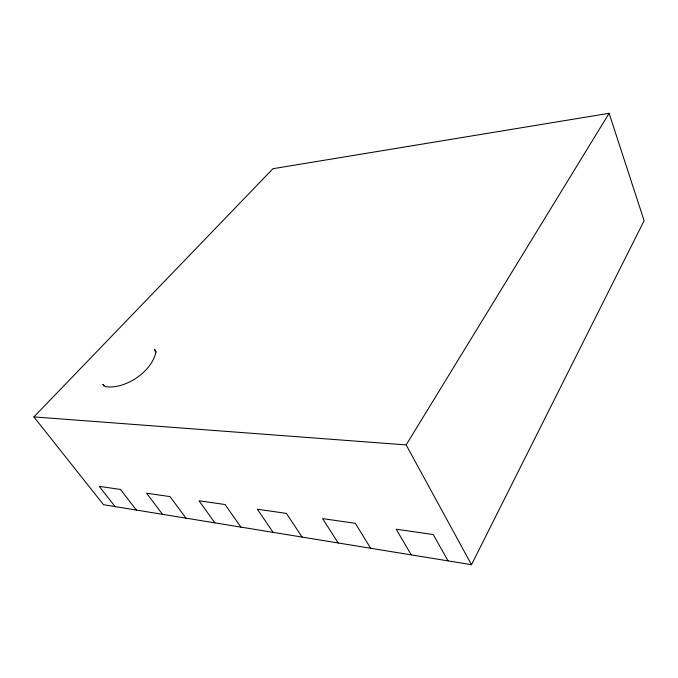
<?xml version="1.0" encoding="UTF-8"?>
<svg xmlns="http://www.w3.org/2000/svg" width="678" height="678" viewBox="0 0 678 678"><rect width="100%" height="100%" fill="white"/><g stroke="black" fill="none" stroke-linecap="round" stroke-linejoin="round"><path stroke-width="1.02" d="M471.507 564.706L644.1 220.689L609.115 113.294L272.971 168.703L33.9 416.919L103.505 504.703L471.507 564.706L406.156 444.912L33.9 416.919M406.156 444.912L609.115 113.294M115.107 506.593L99.242 486.389L120.447 489.448L136.346 510.059M162.525 514.322L146.601 493.22L170.034 496.601L185.967 518.145M103.971 386.028L102.802 384.418L105.446 386.68C125.218 389.477 151.321 372.163 155.787 352.585L154.584 349.399L156.364 352.026M214.926 522.865L199.01 500.779L225.045 504.534L240.919 527.103M273.124 532.357L257.326 509.195L286.421 513.39L302.108 537.086M338.144 542.959L322.609 518.602L355.331 523.323L370.68 548.265M411.258 554.884L396.181 529.213L433.25 534.561L448.039 560.875"/></g></svg>
